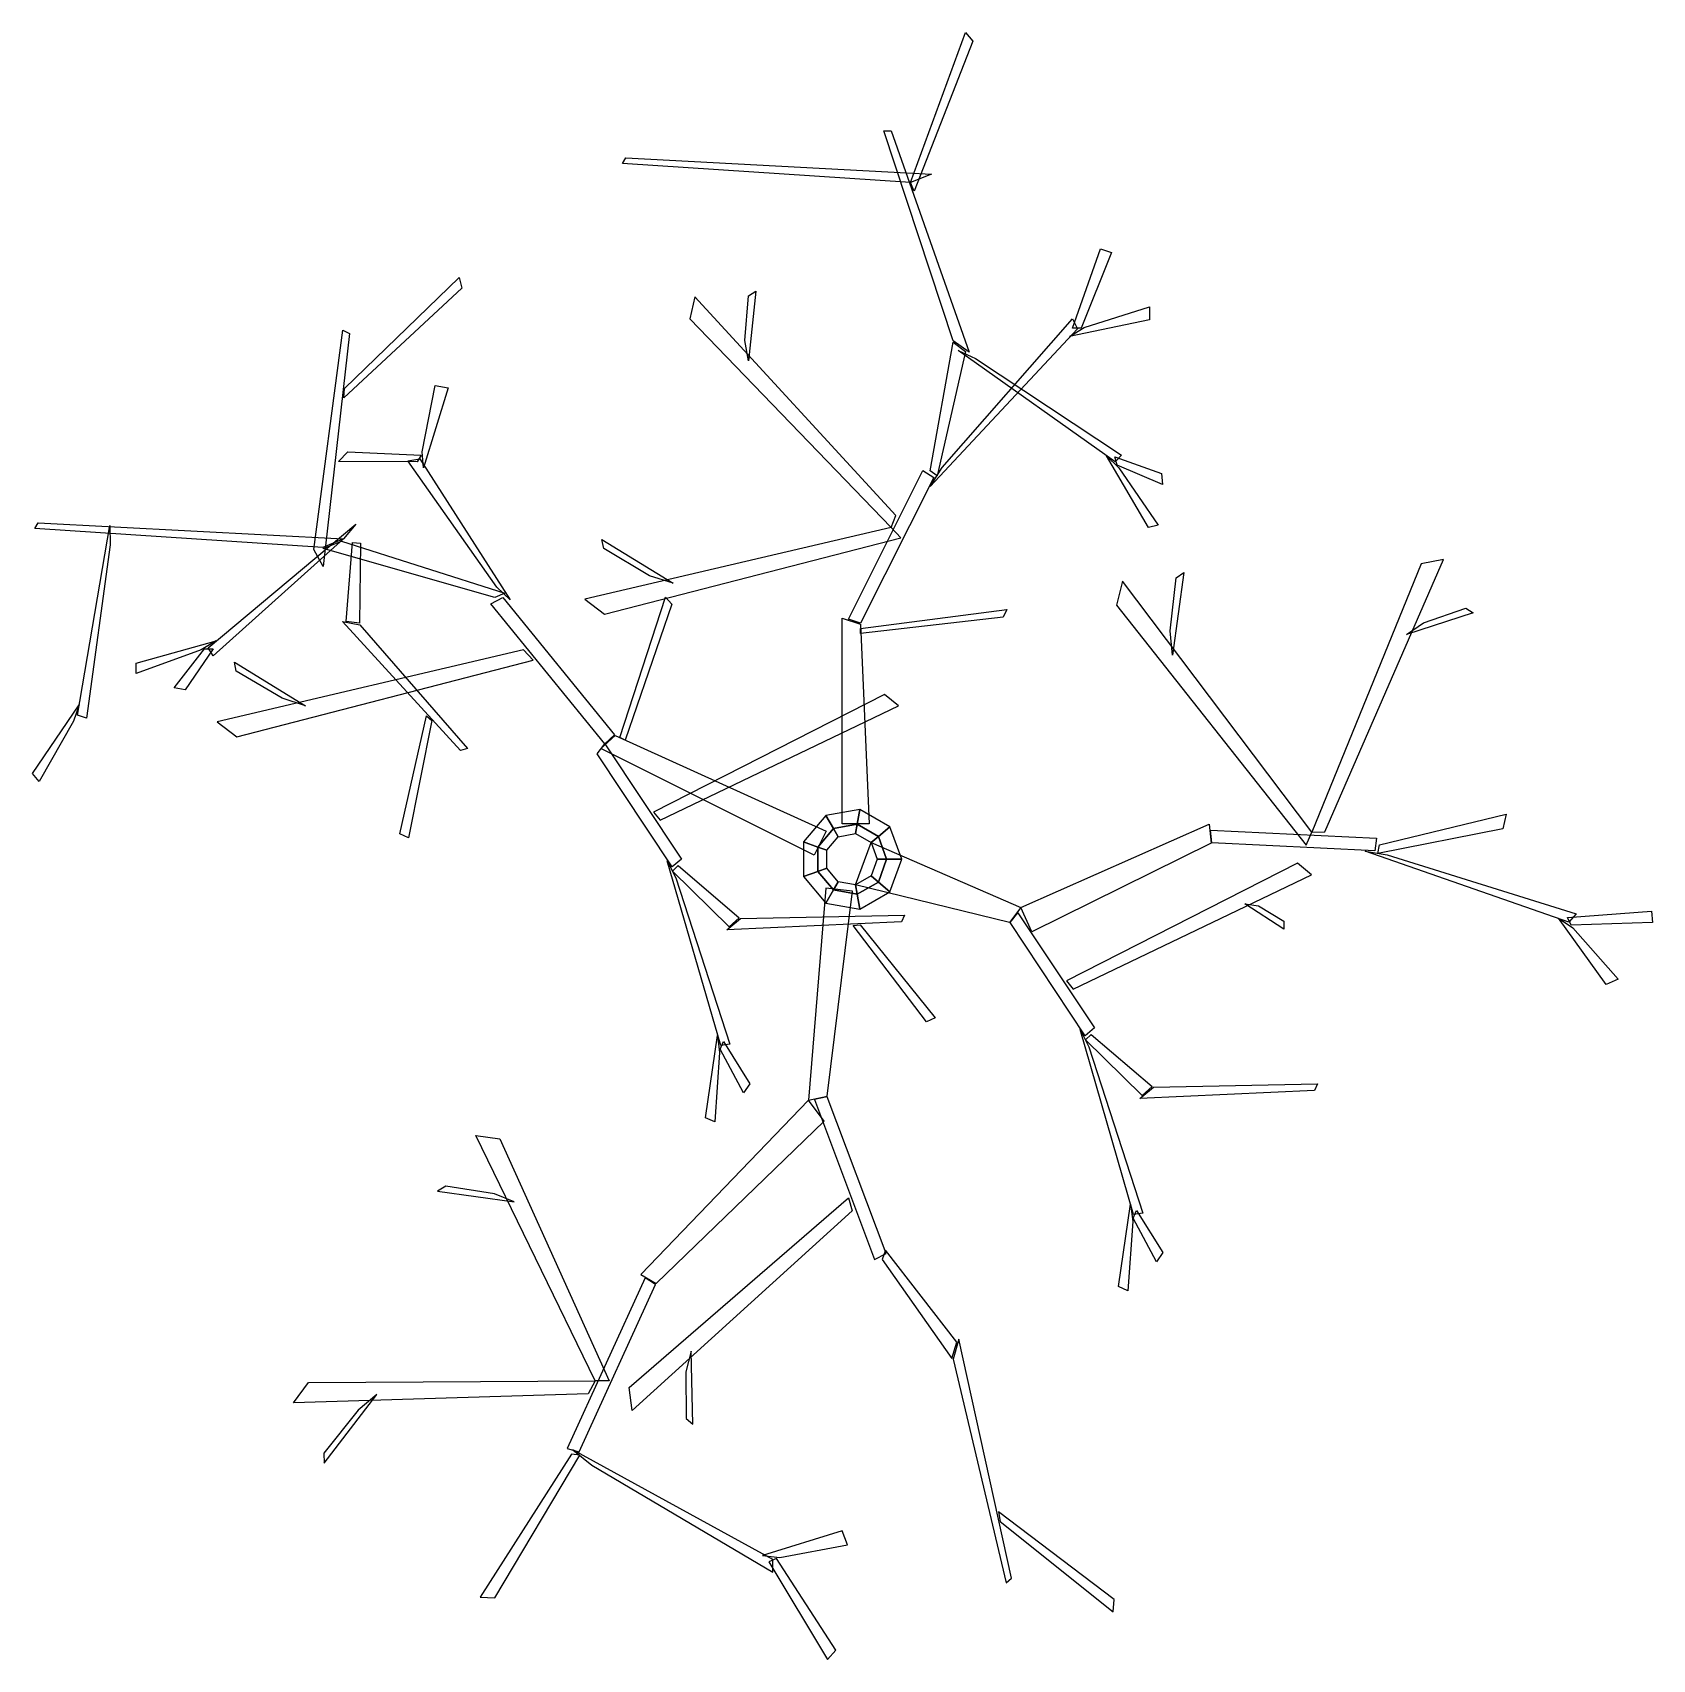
# Model space of a CAD drawing. Extents: x -0.89 to 0.95, y -0.97 to 0.88.
import ezdxf

# ---------------------------------------------------------------- set-up
doc = ezdxf.new("R2010")
doc.units = 0
doc.header["$MEASUREMENT"] = 0
doc.layers.get('0').update_dxf_attribs({"linetype": 'CONTINUOUS'})

msp = doc.modelspace()

# ---------------------------------------------------------------- linework, layer by layer
at = {"color": 34, "linetype": 'CONTINUOUS'}
for points in [[(0.108, 0.7088, 3.9015), (0.1705, 0.8795, 4.4137), (0.1788, 0.8697, 4.3843), (0.1122, 0.699, 3.872)], [(0.1566, 0.5283, 3.3598), (0.0775, 0.7677, 4.0781), (0.0858, 0.7677, 4.0781), (0.1746, 0.5155, 3.3216)], [(0.108, 0.7088, 3.9015), (-0.2199, 0.7304, 4.2424), (-0.2162, 0.7368, 4.2536), (0.1317, 0.7184, 3.9019)], [(0.2926, 0.543, 3.0717), (0.3245, 0.6332, 3.5404), (0.337, 0.629, 3.5188), (0.3023, 0.543, 3.0717)], [(-0.5368, 0.4742, 3.1263), (-0.4062, 0.6007, 3.6385), (-0.403, 0.5883, 3.6091), (-0.5373, 0.4636, 3.0968)], [(0.0914, 0.3295, 2.6276), (-0.1376, 0.5784, 3.1505), (-0.1432, 0.5534, 3.098), (0.0858, 0.3159, 2.5989)], [(-0.0807, 0.5287, 3.0631), (-0.0765, 0.5795, 3.2448), (-0.0682, 0.5849, 3.264), (-0.0765, 0.5055, 2.9801)], [(0.3059, 0.5437, 3.0671), (0.3803, 0.5672, 3.0174), (0.3803, 0.5524, 2.9863), (0.289, 0.5333, 3.068)], [(-0.5717, 0.2906, 2.5846), (-0.5386, 0.5405, 3.3029), (-0.5311, 0.5369, 3.3029), (-0.5611, 0.2712, 2.5464)], [(0.1441, 0.3841, 2.7422), (0.2926, 0.5534, 3.098), (0.2981, 0.5421, 3.0741), (0.1302, 0.3625, 2.6968)], [(0.1302, 0.3803, 2.7361), (0.1566, 0.5268, 3.3636), (0.1705, 0.5164, 3.3192), (0.1385, 0.3747, 2.7122)], [(0.1821, 0.5081, 3.3598), (0.3483, 0.3982, 3.835), (0.3411, 0.3906, 3.8031), (0.1621, 0.5172, 3.2992)], [(-0.4483, 0.4019, 2.5832), (-0.4332, 0.4775, 2.6435), (-0.4186, 0.475, 2.6127), (-0.4468, 0.3838, 2.5591)], [(-0.4539, 0.3905, 2.5692), (-0.5433, 0.3911, 3.0489), (-0.5329, 0.4019, 3.0454), (-0.4495, 0.3981, 2.5822)], [(-0.3633, 0.2478, 2.0429), (-0.4645, 0.3917, 2.5949), (-0.4507, 0.3941, 2.5786), (-0.3481, 0.2334, 1.9793)], [(0.3452, 0.3836, 3.7976), (0.3902, 0.3185, 3.7678), (0.3789, 0.3156, 3.7263), (0.3311, 0.3974, 3.7904)], [(0.3407, 0.3962, 3.8015), (0.394, 0.3772, 4.3242), (0.3951, 0.3646, 4.3001), (0.3432, 0.3868, 3.8015)], [(0.0372, 0.2113, 2.3793), (0.1219, 0.3807, 2.7351), (0.1344, 0.3727, 2.7183), (0.0511, 0.2067, 2.3697)], [(-0.5614, 0.2931, 2.4858), (-0.8893, 0.3147, 2.8267), (-0.8856, 0.3212, 2.8379), (-0.5378, 0.3027, 2.4861)], [(-0.8034, 0.2961, 2.8183), (-0.8306, 0.0987, 3.2935), (-0.8406, 0.1019, 3.2616), (-0.8038, 0.318, 2.7577)], [(-0.5378, 0.3027, 2.4861), (-0.6863, 0.1698, 2.9613), (-0.6918, 0.1787, 2.9294), (-0.5239, 0.3196, 2.4255)], [(0.0858, 0.3159, 2.5989), (-0.2629, 0.2342, 2.9843), (-0.2407, 0.2169, 2.9455), (0.0968, 0.3041, 2.5778)], [(-0.3656, 0.2359, 2.0191), (-0.5608, 0.292, 2.49), (-0.54, 0.3002, 2.4779), (-0.354, 0.241, 2.0137)], [(-0.5185, 0.2979, 2.4779), (-0.5197, 0.2067, 3.1977), (-0.5347, 0.2088, 3.1468), (-0.5274, 0.2988, 2.4505)], [(-0.1891, 0.2609, 2.924), (-0.2414, 0.2918, 3.0766), (-0.2434, 0.3021, 3.0926), (-0.1625, 0.2523, 2.8545)], [(0.5797, -0.0307, 3.8437), (0.7148, 0.2794, 4.3667), (0.6897, 0.2743, 4.3141), (0.565, -0.0311, 3.8151)], [(0.4036, 0.1981, 4.1402), (0.4106, 0.2584, 4.2927), (0.4192, 0.2644, 4.3087), (0.4064, 0.1703, 4.0706)], [(0.565, -0.0311, 3.8151), (0.3493, 0.2548, 4.2004), (0.3425, 0.2275, 4.1617), (0.5587, -0.0459, 3.7939)], [(-0.24, 0.0694, 1.7518), (-0.3698, 0.2289, 2.0139), (-0.3563, 0.2361, 2.0016), (-0.2293, 0.0795, 1.7447)], [(-0.2232, 0.0765, 1.7304), (-0.1711, 0.2366, 1.7829), (-0.1639, 0.2283, 1.7614), (-0.2171, 0.0734, 1.7161)], [(0.0511, 0.2008, 2.352), (0.2176, 0.2224, 2.4168), (0.2135, 0.2136, 2.3903), (0.0511, 0.195, 2.3344)], [(0.6923, 0.2072, 4.2792), (0.7405, 0.224, 4.461), (0.7487, 0.2185, 4.4801), (0.6728, 0.194, 4.1963)], [(-0.5192, 0.205, 3.1953), (-0.3964, 0.0642, 4.075), (-0.4044, 0.0619, 4.075), (-0.539, 0.2087, 3.1484)], [(0.0303, -0.0219, 1.6838), (0.0303, 0.2126, 2.3874), (0.0511, 0.2057, 2.3668), (0.0608, -0.0219, 1.6838)], [(-0.6997, 0.1765, 2.9239), (-0.774, 0.1496, 2.8941), (-0.774, 0.1612, 2.8526), (-0.6827, 0.1866, 2.9167)], [(-0.6863, 0.1777, 2.9278), (-0.7182, 0.131, 3.4505), (-0.7307, 0.1331, 3.4264), (-0.696, 0.1777, 2.9278)], [(-0.3328, 0.1763, 1.9347), (-0.6816, 0.0946, 2.3201), (-0.6593, 0.0773, 2.2813), (-0.3218, 0.1645, 1.9136)], [(-0.6078, 0.1213, 2.2598), (-0.6601, 0.1522, 2.4124), (-0.6621, 0.1625, 2.4284), (-0.5812, 0.1127, 2.1903)], [(-0.8452, 0.0952, 3.2561), (-0.8844, 0.0265, 3.2263), (-0.8919, 0.0354, 3.1848), (-0.8388, 0.1138, 3.2489)], [(-0.1771, -0.0177, 2.0834), (0.0942, 0.1127, 2.7819), (0.0785, 0.1257, 2.7117), (-0.1846, -0.0083, 2.0452)], [(-0.4372, 0.0958, 3.8586), (-0.4638, -0.0375, 4.486), (-0.4738, -0.0332, 4.4499), (-0.4431, 0.1013, 3.8226)], [(-0.0017, -0.0575, 1.1883), (-0.2448, 0.0639, 1.7591), (-0.2283, 0.079, 1.7423), (0.0119, -0.0302, 1.1883)], [(-0.24, 0.0694, 1.7518), (-0.1527, -0.0618, 2.2269), (-0.1635, -0.0707, 2.2046), (-0.2489, 0.0581, 1.739)], [(0.0201, -0.027, 0.4872), (0.0115, -0.0121), (-0.0138, -0.0423), (0.0023, -0.0482, 0.4872)], [(0.0474, -0.0222, 0.4872), (0.0504, -0.0053), (0.0115, -0.0121), (0.0201, -0.027, 0.4872)], [(0.0714, -0.036, 0.4872), (0.0845, -0.025), (0.0504, -0.0053), (0.0474, -0.0222, 0.4872)], [(0.6419, -0.0457, 3.9522), (0.7865, -0.0106, 4.5797), (0.7827, -0.0275, 4.5353), (0.6402, -0.0556, 3.9283)], [(0.0255, -0.0364, 1.9486), (0.0201, -0.027, 0.4872), (0.0023, -0.0482, 0.4872), (0.0125, -0.0519, 1.9486)], [(0.0455, -0.0329, 1.9486), (0.0474, -0.0222, 0.4872), (0.0201, -0.027, 0.4872), (0.0255, -0.0364, 1.9486)], [(0.0631, -0.043, 1.9486), (0.0714, -0.036, 0.4872), (0.0474, -0.0222, 0.4872), (0.0455, -0.0329, 1.9486)], [(0.07, -0.0621, 1.9486), (0.0808, -0.0621, 0.4872), (0.0714, -0.036, 0.4872), (0.0631, -0.043, 1.9486)], [(0.0808, -0.0621, 0.4872), (0.098, -0.0621), (0.0845, -0.025), (0.0714, -0.036, 0.4872)], [(0.2336, -0.1169, 2.8999), (0.4481, -0.0221, 3.6035), (0.4503, -0.0439, 3.5829), (0.246, -0.1449, 2.8999)], [(0.4497, -0.029, 3.5954), (0.6388, -0.0379, 3.9512), (0.6366, -0.0526, 3.9345), (0.4512, -0.0435, 3.5858)], [(0.0023, -0.0482, 0.4872), (-0.0138, -0.0423), (-0.0138, -0.0818), (0.0023, -0.0759, 0.4872)], [(0.0125, -0.0519, 1.9486), (0.0023, -0.0482, 0.4872), (0.0023, -0.0759, 0.4872), (0.0125, -0.0722, 1.9486)], [(0.0631, -0.043, 1.9486), (0.2336, -0.1169, 2.8999), (0.2208, -0.134, 2.8747), (0.0455, -0.0912, 1.9486)], [(0.6509, -0.0569, 3.9583), (0.8659, -0.1242, 4.3141), (0.8577, -0.1338, 4.2902), (0.6256, -0.0529, 3.913)], [(-0.1593, -0.0832, 2.2365), (-0.0978, -0.2728, 2.7117), (-0.1082, -0.2742, 2.6798), (-0.1692, -0.0637, 2.1759)], [(-0.1565, -0.0693, 2.2277), (-0.0873, -0.1287, 2.9475), (-0.0985, -0.1389, 2.8966), (-0.1629, -0.0755, 2.2003)], [(0.0125, -0.0722, 1.9486), (0.0023, -0.0759, 0.4872), (0.0201, -0.0971, 0.4872), (0.0255, -0.0877, 1.9486)], [(0.0631, -0.0811, 1.9486), (0.0714, -0.0881, 0.4872), (0.0808, -0.0621, 0.4872), (0.07, -0.0621, 1.9486)], [(0.0714, -0.0881, 0.4872), (0.0845, -0.0991), (0.098, -0.0621), (0.0808, -0.0621, 0.4872)], [(0.2932, -0.2101, 3.2227), (0.5645, -0.0797, 3.9211), (0.5488, -0.0667, 3.851), (0.2857, -0.2007, 3.1844)], [(0.0023, -0.0759, 0.4872), (-0.0138, -0.0818), (0.0115, -0.112), (0.0201, -0.0971, 0.4872)], [(0.0255, -0.0877, 1.9486), (0.0201, -0.0971, 0.4872), (0.0474, -0.1019, 0.4872), (0.0455, -0.0912, 1.9486)], [(0.0455, -0.0912, 1.9486), (0.0474, -0.1019, 0.4872), (0.0714, -0.0881, 0.4872), (0.0631, -0.0811, 1.9486)], [(0.0474, -0.1019, 0.4872), (0.0504, -0.1188), (0.0845, -0.0991), (0.0714, -0.0881, 0.4872)], [(0.0117, -0.095, 1.5265), (-0.0082, -0.3365, 2.2061), (0.0131, -0.3318, 2.1841), (0.042, -0.0985, 1.5233)], [(0.0201, -0.0971, 0.4872), (0.0115, -0.112), (0.0504, -0.1188), (0.0474, -0.1019, 0.4872)], [(-0.0857, -0.1294, 2.945), (0.1011, -0.1256, 3.8248), (0.0978, -0.1332, 3.8248), (-0.1012, -0.1423, 2.8982)], [(0.2303, -0.123, 2.891), (0.3176, -0.2542, 3.3662), (0.3068, -0.2631, 3.3439), (0.2214, -0.1343, 2.8783)], [(0.5044, -0.1153, 3.798), (0.5333, -0.1326, 4.013), (0.5331, -0.1417, 4.0357), (0.4888, -0.113, 3.6999)], [(0.8624, -0.1403, 4.2833), (0.9139, -0.1988, 4.2335), (0.9004, -0.2048, 4.2024), (0.8461, -0.129, 4.2841)], [(0.8563, -0.1284, 4.2878), (0.9517, -0.1211, 4.7565), (0.9529, -0.1342, 4.7349), (0.8602, -0.1373, 4.2878)], [(0.0507, -0.1366, 3.6084), (0.1359, -0.2426, 4.2358), (0.1262, -0.2474, 4.1997), (0.0427, -0.1376, 3.5724)], [(0.3111, -0.2756, 3.3758), (0.3725, -0.4652, 3.851), (0.3621, -0.4666, 3.8191), (0.3012, -0.2561, 3.3152)], [(-0.1094, -0.2823, 2.6743), (-0.1148, -0.3611, 2.6445), (-0.1254, -0.3565, 2.603), (-0.1117, -0.2627, 2.6671)], [(-0.105, -0.2696, 2.6781), (-0.0752, -0.3177, 3.2009), (-0.0822, -0.3282, 3.1768), (-0.1089, -0.2785, 2.6781)], [(0.3138, -0.2617, 3.367), (0.383, -0.3211, 4.0868), (0.3718, -0.3313, 4.0359), (0.3074, -0.2679, 3.3396)], [(-0.0012, -0.3358, 2.1974), (0.067, -0.518, 2.5273), (0.0801, -0.5113, 2.51), (0.013, -0.3328, 2.1869)], [(0.3846, -0.3218, 4.0843), (0.5715, -0.318, 4.964), (0.5681, -0.3256, 4.964), (0.3691, -0.3347, 4.0375)], [(-0.0082, -0.3365, 2.2061), (-0.1993, -0.535, 2.7597), (-0.1816, -0.5454, 2.7286), (0.0095, -0.3603, 2.1843)], [(-0.2512, -0.6561, 2.8699), (-0.3869, -0.3767, 3.5291), (-0.3598, -0.3806, 3.485), (-0.2353, -0.6562, 2.8478)], [(-0.3658, -0.4431, 3.4052), (-0.4213, -0.4343, 3.5728), (-0.4308, -0.44, 3.5843), (-0.3434, -0.4523, 3.3241)], [(0.0415, -0.4624, 2.4282), (-0.2092, -0.6898, 2.95), (-0.2124, -0.6637, 2.9005), (0.0372, -0.4479, 2.4015)], [(0.361, -0.4747, 3.8136), (0.3556, -0.5536, 3.7838), (0.345, -0.5489, 3.7423), (0.3586, -0.4551, 3.8064)], [(0.3654, -0.462, 3.8174), (0.3952, -0.5101, 4.3402), (0.3881, -0.5206, 4.3161), (0.3614, -0.4709, 3.8174)], [(0.0756, -0.5178, 2.5282), (0.1552, -0.6306, 3.1775), (0.1609, -0.6122, 3.1412), (0.0793, -0.5073, 2.5092)], [(-0.1941, -0.5389, 2.7477), (-0.2831, -0.7334, 2.9413), (-0.2694, -0.7371, 2.9205), (-0.1824, -0.5463, 2.731)], [(0.1564, -0.6315, 3.174), (0.217, -0.8863, 3.8602), (0.2229, -0.8808, 3.8653), (0.1631, -0.6088, 3.1459)], [(-0.1479, -0.6458, 2.8615), (-0.1477, -0.699, 3.0376), (-0.1399, -0.7055, 3.0554), (-0.1419, -0.6222, 2.7805)], [(-0.2591, -0.6708, 2.8864), (-0.5947, -0.6814, 3.4236), (-0.5775, -0.6581, 3.39), (-0.2512, -0.6561, 2.8699)], [(-0.5211, -0.6896, 3.3246), (-0.5602, -0.7387, 3.4696), (-0.5597, -0.75, 3.4792), (-0.4998, -0.6719, 3.2541)], [(-0.278, -0.7398, 2.9365), (-0.382, -0.9027, 3.4433), (-0.3656, -0.9035, 3.3962), (-0.2686, -0.7409, 2.9106)], [(-0.255, -0.7524, 2.9314), (-0.049, -0.8741, 3.1918), (-0.0487, -0.8597, 3.1801), (-0.2767, -0.7348, 2.9001)], [(0.21, -0.8163, 3.6982), (0.3388, -0.9191, 4.2599), (0.34, -0.9053, 4.2349), (0.2082, -0.8053, 3.6707)], [(-0.0409, -0.8573, 3.175), (0.0364, -0.8428, 3.1362), (0.0301, -0.827, 3.1183), (-0.0607, -0.8552, 3.1778)], [(-0.0534, -0.8625, 3.175), (0.0136, -0.9735, 3.5633), (0.0231, -0.9628, 3.5505), (-0.0446, -0.8586, 3.1786)]]:
    msp.add_3dface(points, dxfattribs=at)

doc.saveas('drawing.dxf')
